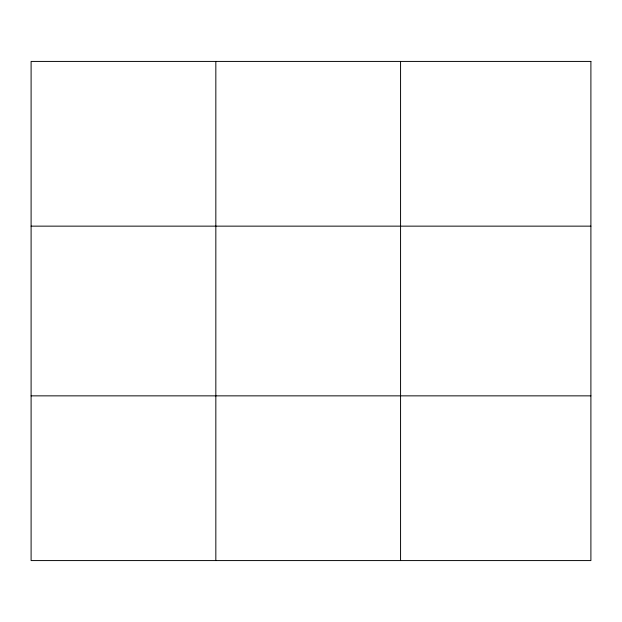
<?xml version="1.0" encoding="UTF-8"?>
<svg xmlns="http://www.w3.org/2000/svg" width="622" height="622" viewBox="0 0 622 622"><rect width="100%" height="100%" fill="white"/><g stroke="black" fill="none" stroke-linecap="round" stroke-linejoin="round"><path stroke-width="0.93" d="M215.834 61.422L215.834 560.577M400.568 61.422L400.568 560.577M31.1 226.144L590.9 226.144M31.1 395.856L590.9 395.856M590.9 61.422L590.9 560.577L31.1 560.577L31.1 61.422L590.9 61.422"/></g></svg>
